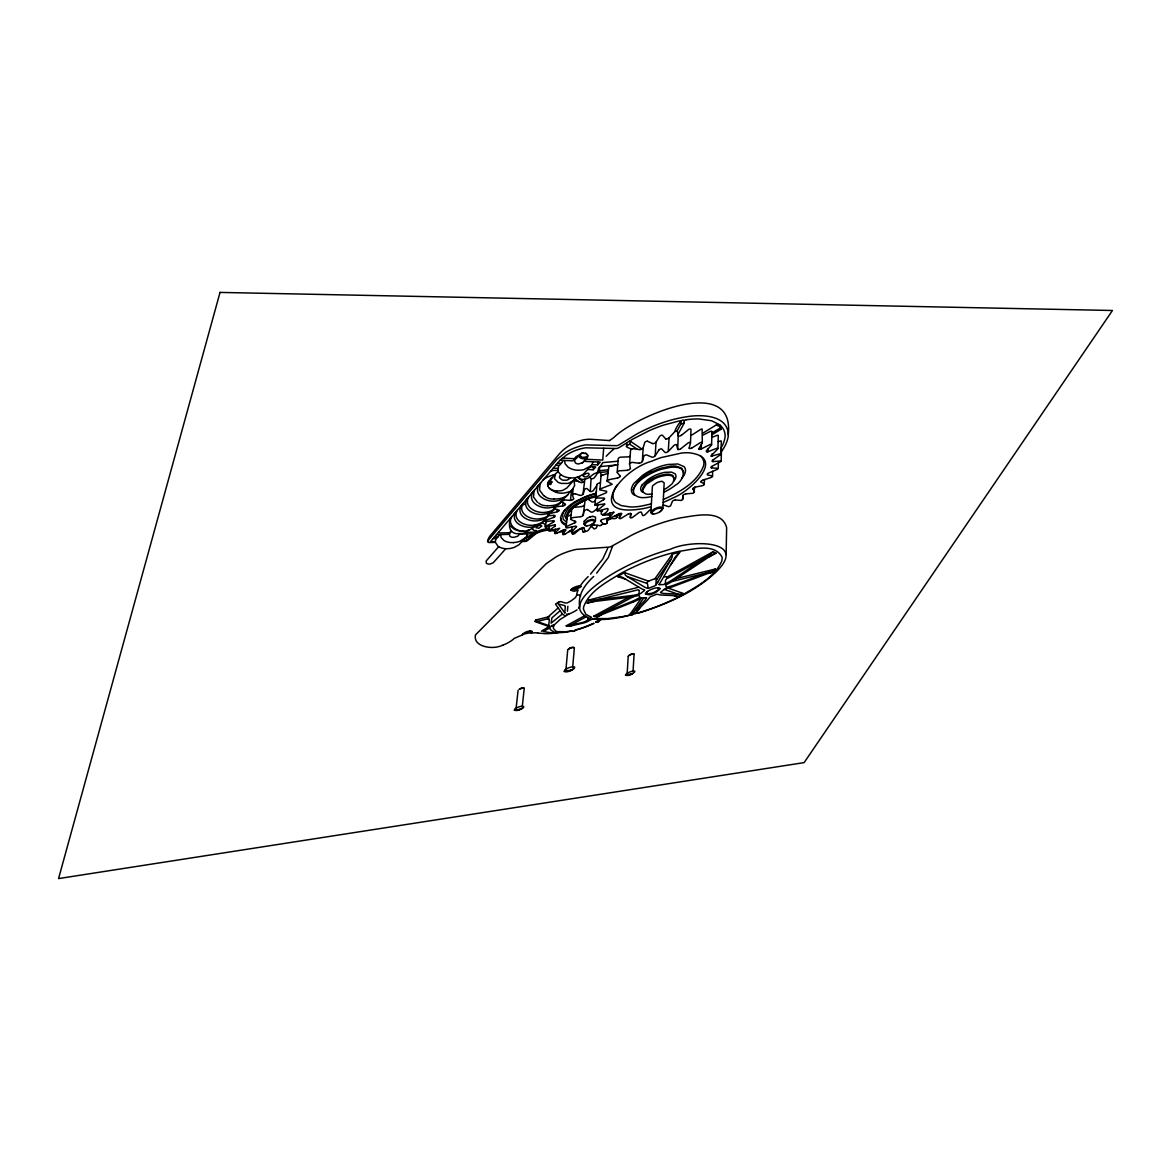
<?xml version="1.0" encoding="UTF-8"?>
<svg xmlns="http://www.w3.org/2000/svg" width="1171" height="1171" viewBox="0 0 1171 1171"><rect width="100%" height="100%" fill="white"/><g stroke="black" fill="none" stroke-linecap="round" stroke-linejoin="round"><path stroke-width="1.5" d="M728.274 435.202C728.274 414.856 701.327 414.168 686.645 416.774A103.882 59.677 -32.1 0 0 636.965 433.899L618.742 445.053A6.558 3.967 -32.1 0 1 616.81 445.683L585.632 444.892A41.19 24.796 -30.7 0 0 578.855 446.488L574.683 447.922A34.164 20.624 -30.8 0 0 565.578 452.474L557.001 459.354L487.985 540.665A1.903 1.127 -28 0 0 487.59 541.426L488.219 542.334A3.952 2.357 -28.1 0 0 489.624 542.524L495.304 542.393M711.953 431.572L711.602 444.921L706.215 450.996L706.567 451.977A2.547 1.478 -33.5 0 0 707.577 451.874L716.403 448.478A2.166 1.244 -33.7 0 1 717.589 448.288L717.882 448.42M637.946 613.253C666.211 604.456 694.681 592.306 716.418 571.668C748.972 539.743 690.231 539.655 670.573 549.199A144.311 74.798 -30.1 0 0 643.933 558.318L632.179 563.471A120.935 63.351 -30.2 0 0 620.908 569.135C609.769 574.8 558.787 605.085 589.115 617.937M721.482 448.23L721.19 460.95L713.095 461.564A1.757 1.01 -33.5 0 1 712.158 461.418L712.1 460.95A1.683 0.966 -33.5 0 1 713.066 459.969L721.175 454.128M658.043 581.797A40.385 22.103 -30.3 0 1 656.316 584.461L655.233 585.602A3.572 1.932 -30.8 0 1 653.974 586.217L653.813 586.276A27.533 14.667 -30.5 0 0 649.583 587.915A3.923 2.122 -30.7 0 1 648.119 588.31L647.665 584.812A4.728 2.562 -30.6 0 0 646.816 583.348L647.109 582.543A3.44 1.859 -30.7 0 1 647.812 581.767L648.661 581.182A34.91 18.648 -30.6 0 1 654.955 578.752L655.833 578.664A3.089 1.669 -30.8 0 1 656.536 578.884L656.814 579.44A4.83 2.605 -30.9 0 0 656.404 580.26M551.043 512.034L549.477 512.796A13.876 8.285 -29.7 0 1 544.925 514.054C536.581 516.235 522.12 510.395 526.408 499.915A11.754 7.07 -29.5 0 1 526.979 498.905M726.137 554.542L726.635 527.638C721.79 508.697 694.403 515.928 680.351 517.875A129.952 69.162 -30.5 0 0 632.823 534.576L611.321 546.433A8.329 4.728 -30.5 0 1 609.301 547.12L576.234 549.389A51.875 29.07 -29.2 0 0 567.613 551.79L564.685 552.844A41.907 23.596 -29.3 0 0 556.401 556.664L546.184 563.69L475.47 634.916C472.996 646.392 490.576 649.217 499.124 646.465A4.069 2.24 -27.4 0 0 501.159 645.836A10.188 5.562 -27.4 0 1 503.018 645.06M728.303 434.265C734.803 373.227 635.048 416.539 614.175 437.207A24.884 15.282 -32 0 1 610.589 439.798L609.505 440.516M659.053 584.651L659.185 584.739A1.903 1.025 -30.9 0 0 659.932 584.753A16.087 8.607 -30.7 0 1 663.064 584.592L663.591 584.549A4.362 2.357 -31 0 0 664.923 584.109L666.504 583.29A42.376 23.215 -31.1 0 0 672.857 579.469L705.791 557.542A59.179 32.671 -32 0 0 709.011 555.303L713.3 551.717L716.023 553.151L709.319 556.767M646.568 597.971L646.099 598.732A17.785 9.588 -30.2 0 1 644.05 601.265L633.35 612.126A10.641 5.709 -30.1 0 1 632.106 613.092L630.115 614.175L641.327 598.176M718.35 462.896L718.233 468.312L711.236 467.932L711.148 466.951A2.152 1.215 -33.3 0 1 712.217 466.146L720.048 461.989A1.786 1.01 -33.6 0 0 721.043 461.213L721.19 460.95M721.087 429.23C717.735 426.581 722.229 422.511 721.087 429.23L711.88 434.807M718.116 424.824L718.072 426.2L719.96 425.044M718.277 435.714L717.955 448.8L710.768 456.09A2.166 1.244 -33.5 0 0 711.924 456.031L719.989 453.85A1.815 1.039 -33.7 0 1 720.941 453.806L721.321 441.086A1.757 1.01 -33.9 0 0 720.267 441.072L718.145 441.628M683.644 472.381L681.8 468.239L675.93 466.131A26.333 15.179 -32.2 0 0 670.368 466.219L661.264 468.151A42.39 24.284 -32 0 0 653.184 471.284C642.967 472.982 622.035 494.499 641.342 497.616A34.559 20.127 -32.3 0 0 651.793 496.504M711.529 467.961L711.558 466.57M711.924 456.046L711.983 454.011M712.539 476.246L712.656 471.342M713.095 461.564L713.139 459.896M707.943 451.743L708.016 449.005M650.9 512.605L651.881 513.791A5.606 3.191 -31.7 0 0 653.359 513.952L653.901 513.937A6.763 3.85 -31.8 0 0 654.574 513.879L655.482 513.703A8.973 5.108 -31.8 0 0 658.483 512.576L660.21 511.537A5.723 3.25 -31.8 0 0 661.761 510.307L662.888 508.536L664.162 482.847L662.039 481.34A6.367 3.674 -32.2 0 0 661.044 481.383L658.805 481.94A11.52 6.631 -32.1 0 0 656.433 482.95L652.891 485.555A4.216 2.444 -32.1 0 0 652.335 487.004L650.9 512.605L652.92 509.941A7.172 4.069 -31.7 0 1 654.179 509.107L654.53 508.902A10.158 5.753 -31.7 0 1 658.995 507.233L659.683 507.116A6.353 3.601 -31.8 0 1 661.586 507.116L662.903 508.375M704.635 479.554L703.932 484.984A2.415 1.361 -32.9 0 1 702.541 485.628L695.208 487.136M674.086 478.119L672.915 475.514L669.197 474.226A16.511 9.514 -32.2 0 0 665.699 474.299L661.015 475.221A26.552 15.252 -32 0 0 654.984 477.475C649.158 478.91 636.131 490.298 646.29 494.103A19.658 11.388 -32.2 0 0 651.94 494.001M701.37 444.482L701.239 448.947L709.626 444.746A2.401 1.391 -33.6 0 1 711.031 444.38L711.544 444.541M613.867 512.108L603.929 514.991A2.269 1.317 -30.7 0 1 602.655 515.211L602.582 515.196M694.71 487.282L693.905 492.728A2.444 1.391 -32.6 0 1 692.427 493.328L685.855 493.855M604.529 514.757L609.886 515.167M675.345 499.944L680.805 500.441A2.386 1.347 -32.4 0 0 682.269 499.973L683.337 495.055M680.468 421.736L680.19 421.048A2.152 1.273 -33.5 0 0 679.048 420.989L664.279 424.897A104.468 59.897 -32 0 0 649.027 430.738L631.755 439.667A1.8 1.083 -32.4 0 0 630.584 440.882L630.818 441.511M677.965 434.412L684.127 423.258C684.742 412.982 673.954 430.24 675.169 431.455M676.984 431.045L680.951 423.814L681.083 420.594M570.965 590.257L573.688 591.223A9.939 5.548 -29.4 0 0 577.757 590.082L578.064 589.95A27.665 15.252 -29.8 0 0 576.718 595.219L575.415 597.62L571.155 600.84A15.325 8.534 -29.1 0 1 568.769 602.07C565.666 605.407 559.826 598.923 558.128 602.933A3.82 2.122 -28.9 0 0 558.201 603.768L564.978 613.18A11.827 6.484 -29.1 0 1 564.846 612.55A9.47 5.196 -29.1 0 1 564.832 611.848L565.3 606.856M573.248 588.091L576.381 588.296L579.733 586.012M610.076 517.772L610.076 512.635M680.732 448.654A2.547 1.493 -33.1 0 1 677.716 449.459L678.214 435.758L677.38 431.352A1.771 1.054 -33.3 0 0 676.165 431.089A2.415 1.434 -33.3 0 0 674.716 431.762L669.08 437.793L668.26 451.45A2.649 1.552 -32.8 0 1 664.982 452.401L661.644 448.874A2.21 1.303 -32.7 0 0 660.385 449.02A2.24 1.317 -32.7 0 0 659.024 449.825M665.391 583.89L665.538 580.45A2.723 1.464 -31.1 0 1 667.47 578.328L704.957 558.099M655.906 585.017L656.082 581.548A7.685 4.142 -31 0 1 656.346 580.406L656.389 580.26M651.076 509.429A2.43 1.391 -31.6 0 0 649.612 510.219L644.958 514.845A2.24 1.273 -31.5 0 1 643.626 515.46A1.727 0.981 -31.5 0 1 642.674 515.489L641.298 512.137A2.488 1.42 -31.4 0 0 638.605 512.854L632.677 517.319A2.386 1.361 -31.2 0 1 631.286 517.86L630.349 517.611L630.613 513.484M639.132 463.013A2.415 1.42 -32.2 0 0 642.44 461.447L643.845 456.192A1.874 1.112 -32.3 0 1 645.075 455.226A2.488 1.464 -32.3 0 1 646.538 454.89L651.881 457.144A2.649 1.566 -32.5 0 0 655.16 455.797L656.038 442.082L659.741 436.183A2.196 1.303 -33 0 1 661.103 435.363A2.122 1.259 -33 0 1 662.42 435.261L665.714 438.935M564.466 460.466L565.081 463.745L568.081 467.112A29.846 18.165 -31.4 0 0 577.786 470.259L581.914 470.025A15.823 9.588 -31.1 0 0 583.905 469.63L591.004 465.795A8.051 4.86 -31.1 0 0 592.819 461.798M617.732 464.741L610.252 466.146A2.342 1.405 -31.5 0 0 608.818 466.761L607.105 481.193L612.17 484.282L601.587 488.409A2.137 1.259 -31 0 0 600.269 489.141L600.02 489.419M633.072 671.071L634.067 654.223M638.854 587.154L588.984 600.006L592.877 600.152A65.737 36.843 -30.5 0 0 597.02 599.786L631.169 595.644A44.235 24.298 -30.9 0 0 637.829 594.414L639.015 594.121L639.205 590.667M570.54 519.353L575.986 521.944A1.932 1.127 -30.1 0 1 574.829 522.764L567.276 526.174A1.888 1.098 -29.9 0 0 566.12 526.965A11.593 6.748 -30.1 0 0 566.222 527.858A2.225 1.303 -29.9 0 0 567.452 527.858L575.078 526.262A2.181 1.259 -30 0 1 576.117 526.247L576.513 526.584M642.337 461.433L643.172 447.878L644.782 442.36A1.903 1.142 -32.6 0 1 645.894 441.54A2.327 1.391 -32.6 0 1 647.431 441.233M625.402 675.169L627.173 673.179L628.227 656.302M586.495 525.764A5.445 3.162 -30.3 0 1 584.783 525.486L584.256 523.481L587.227 521.036A8.739 5.065 -30.3 0 1 589.379 520.056L590.491 519.719A8.753 5.065 -30.3 0 1 592.585 519.397L595.41 520.817A3.323 1.932 -30.4 0 1 594.107 522.764A6.118 3.557 -30.4 0 1 592.526 523.92L590.828 524.828A8.417 4.889 -30.4 0 1 588.135 525.647L586.495 525.764M598.205 471.049L597.386 472.22A3.308 1.976 -31.2 0 1 596.302 472.908L595.6 473.186A5.094 3.045 -31.1 0 0 593.038 474.518L588.662 477.841A11.139 6.689 -31 0 1 585.237 479.071L584.68 479.202A9.119 5.474 -31 0 1 582.119 479.363L579.938 478.661L579.294 477.153A4.025 2.415 -30.8 0 1 579.44 476.509L583.378 474.109L591.004 465.795M667.47 578.298L667.426 577.845A6.397 3.454 -30.9 0 0 667.046 577.098L713.198 551.687M559.123 510.351L553.781 508.375L553.766 506.882M631.725 449.093C619.313 444.702 632.325 446.941 629.822 440.838L641.957 449.122M626.617 445.975L626.836 442.726L629.822 440.838M619.591 513.571L619.254 518.387L620.015 518.665A2.43 1.391 -31 0 0 621.42 518.197L628.183 514.054M616.883 517.392L617.058 514.786M584.256 521.3L587.491 518.021A8.68 5.035 -30.4 0 1 592.921 516.367M607.5 518.87L607.149 523.056A1.961 1.127 -30.7 0 1 604.865 524.066M571.653 532.205L572.546 534.093A2.049 1.186 -29.9 0 0 574.698 533.566L579.44 529.38M602.611 509.78C596.903 519.939 610.018 511.171 607.808 508.565A2.357 1.376 -30.8 0 0 606.768 508.609L598.571 510.907A2.049 1.186 -30.7 0 1 597.473 510.966L597.283 510.893M597.62 504.994L597.166 510.6L604.968 504.13A2.064 1.2 -30.8 0 0 603.812 503.984L596.024 505.257A1.713 1.01 -30.7 0 1 595.073 505.155L594.941 504.979M600.957 476.421L599.903 489.917L606.593 491.235L606.593 492.362A2.196 1.303 -31.1 0 1 605.378 493.137L597.108 496.636A1.815 1.069 -30.8 0 0 596.039 497.353L595.834 497.69M603.694 448.259L602.743 460.086L586.466 459.295L584.592 461.389L600.225 462.106L597.634 464.931L591.867 464.682M500.603 534.576L501.1 537.518L503.852 540.387A23.493 13.95 -28.9 0 0 513.571 542.612M597.634 464.931L597.869 462.003M596.888 484.648L595.849 497.997L603.694 498.07A1.683 0.981 -30.9 0 1 604.573 498.363L604.514 498.875A1.757 1.025 -30.9 0 1 603.446 499.768M607.837 471.708L598.074 472.645L598.41 468.605L599.713 466.6L615.565 465.15M591.487 478.705A2.562 1.522 -31 0 0 594.312 477.797L599.391 470.654L599.713 466.6M595.41 520.817L595.527 517.128L592.833 516.396M639.79 597.254L639.556 597.605A1.991 1.069 -30.4 0 1 638.707 598.176L637.639 598.762M522.31 634.726L525.12 632.384A9.119 4.991 -28 0 1 529.775 630.993L532.234 631.74A1.83 1.01 -28.1 0 1 531.693 632.589M579.645 606.841C577.654 594.326 585.193 584.344 593.668 576.469M596.522 485.892L593.141 490.708A2.62 1.552 -30.8 0 1 590.286 491.513L591.092 478.544L589.833 477.212M587.622 469.512L593.214 469.732L593.463 466.863M546.125 521.549L545.613 526.467L553.136 522.281A1.639 0.966 -29.6 0 0 554.176 521.446A2.913 1.713 -29.6 0 0 554.264 521.051L554.015 520.802A2.005 1.186 -29.6 0 0 553.049 520.7L546.257 521.534A1.654 0.981 -29.5 0 1 545.364 521.402L545.54 518.226A7.377 4.377 -29.4 0 1 544.12 520.539L542.393 522.427A7.45 4.421 -29.3 0 1 539.509 524.652L538.353 525.252A13.423 7.977 -29.3 0 1 533.434 526.73C525.252 529.058 510.673 523.364 515.181 512.986M583.992 524.301L584.27 521.124M572.721 666.782L574.361 647.841L572.956 647.314A4.142 2.21 -28.7 0 0 569.501 648.412M565.988 668.992L567.701 650.007L569.487 648.383M580.084 495.377A2.547 1.508 -30.6 0 0 582.982 494.367L584.871 479.159M644.635 590.301L644.05 590.901A12.12 6.514 -30.5 0 0 641.327 592.98L640.639 593.477A4.069 2.196 -30.5 0 1 639.322 594.034L639.015 594.121M574.829 522.778L574.99 520.919M567.423 611.203L567.862 606.271M607.105 481.105L607.676 480.315A2.386 1.42 -31.3 0 1 609.096 479.656M660.459 592.482L661.176 591.721A12.413 6.675 -30.8 0 0 663.913 589.657L664.381 589.32A4.025 2.152 -30.9 0 1 665.831 588.691L667.28 588.325A38.789 21.063 -31.4 0 0 673.72 586.32L705.03 574.58A60.658 31.368 -31.2 0 1 710.094 572.809L711.163 572.487A12.705 6.704 -31.7 0 1 711.88 572.297L712.715 572.209M572.077 526.906L571.594 531.971L576.498 526.687M642.425 490.312L646.377 484.121L654.926 478.617A26.626 15.267 -32 0 1 660.956 476.363L665.64 475.426A16.54 9.529 -32.2 0 1 669.153 475.353C675.916 475.163 674.452 483.008 670.163 485.438A19.834 11.49 -32.3 0 1 663.811 489.829M571.433 490.605L570.511 500.412L564.612 499.944M573.087 488.819L572.59 494.835A2.035 1.215 -30.4 0 1 575.063 493.825M566.149 526.979L567.203 515.24L571.214 509.312M633.145 490.093L633.218 489.317M562.797 534.313L563.207 530.024L556.884 533.244M612.784 545.657L608.305 557.542L596.668 573.161M549.345 619.518L548.862 624.363A5.123 2.81 -28.6 0 0 549.287 625.651A9.719 5.343 -28.6 0 1 548.174 625.387L536.904 621.42A7.524 4.157 -28.4 0 1 535.908 620.791L535.601 620.03L548.409 616.883A4.83 2.664 -28.5 0 1 549.287 616.795A5.094 2.796 -28.5 0 1 549.638 616.81M563.075 502.359L562.709 506.048L555.83 506.736M549.36 526.189L548.906 530.58L555.054 526.203L555.186 524.886M555.215 529.043L554.791 533.229L559.694 528.267L550.663 530.77M557.25 509.444L557.015 511.844L549.697 513.601M553.136 522.281L553.298 520.671M545.232 521.11L545.408 520.758A1.713 1.01 -29.5 0 1 546.55 520.041L553.766 517.392L553.956 515.518M548.101 513.322C546.096 518.168 556.854 513.264 554.981 516.674A2.122 1.259 -29.7 0 1 553.766 517.377M515.533 709.436L514.64 709.626L517.275 710.124A7.509 3.908 -27.4 0 0 519.016 709.831L522.749 708.045A6.821 3.557 -27.3 0 1 514.157 710.109L516.118 708.045A11.798 6.104 -27.3 0 1 522.339 706.098L524.227 688.416M516.133 708.031L518.094 690.334M580.567 596.2L579.499 594.985A5.021 2.781 -29.3 0 0 578.547 594.868L576.718 595.219M545.613 526.467L545.891 526.833A1.903 1.127 -29.5 0 0 547.003 526.804L554.117 524.974A2.298 1.347 -29.6 0 1 555.303 524.915L555.127 526.145M566.925 517.48L567.247 516.762A1.932 1.127 -30 0 1 568.242 516.118L570.965 514.889M630.349 517.538L630.876 513.879M607.69 548.365L602.699 559.153L590.521 574.097M602.831 524.081L600.943 525.413M583.275 493.884L584.563 489.405A2.181 1.288 -30.7 0 1 586.978 488.585L589.994 491.381M689.221 447.893L690.48 442.975M584.402 481.12L584.27 481.354A2.43 1.449 -30.8 0 1 581.372 482.511M572.356 533.8L572.956 532.439A2.825 1.639 -29.9 0 0 574.419 531.941L581.255 528.18A2.196 1.273 -30.1 0 1 583.978 527.887M530.419 630.935L527.477 632.779L524.462 632.794M547.823 483.008L547.838 482.979A8.578 5.182 -30.2 0 0 547.647 483.857L547.808 485.775A8.68 5.255 -30.2 0 1 547.779 483.535L555.464 473.904A5.738 3.484 -30.4 0 1 558.333 471.781A16.906 10.276 -30.8 0 1 557.908 470.713L558.757 465.429M597.283 525.325L596.346 527.945A2.064 1.186 -30.4 0 1 594.18 528.677M547.838 482.935L548.087 482.262A7.773 4.699 -30.2 0 1 548.306 481.823L549.272 480.373M596.917 484.531L597.122 484.194A1.786 1.054 -31 0 1 598.191 483.477L600.474 482.496M633.321 489.624C636.775 481.208 645.353 476.304 653.111 472.425A42.507 24.328 -32 0 1 661.205 469.293L670.324 467.346A26.391 15.194 -32.2 0 1 675.887 467.273C688.094 467.492 682.913 481.369 675.667 484.999A34.179 19.892 -32.4 0 1 663.679 492.303M613.794 512.356L609.857 517.099M628.256 656.214L629.456 655.072M597.269 616.956L597.796 616.546A5.592 3.015 -29.5 0 1 598.191 616.327L599.303 615.756A47.909 25.323 -29.4 0 1 604.134 613.692L633.116 602.055M712.466 476.48L712.188 476.831A2.269 1.288 -33.2 0 1 710.753 477.622L702.981 480.081M509.326 533.669L509.824 536.157A8.343 4.947 -28.7 0 0 512.02 537.211A8.841 5.24 -28.7 0 0 513.967 537.313L517.611 536.274L519.968 533.844M535.03 621.362L535.601 620.03M538.792 485.072L538.762 485.131A11.812 7.143 -30 0 0 538.221 486.097C533.932 496.709 548.379 502.842 556.928 500.837A14.711 8.812 -30.2 0 0 560.66 499.944L563.105 498.861A7.085 4.23 -30.1 0 0 566.003 496.65L567.876 494.586A7.114 4.26 -30.2 0 0 569.369 492.157M532.82 492.054A11.988 7.231 -29.8 0 0 532.249 493.093C527.96 503.632 542.407 509.59 550.853 507.541A14.301 8.563 -30 0 0 555.01 506.458L557.001 505.521A7.172 4.274 -29.9 0 0 559.899 503.31L561.743 501.29A7.202 4.303 -30 0 0 563.236 498.861M698.897 448.61L702.19 443.136M579.44 606.944L579.455 606.915A5.299 2.913 -29.1 0 1 579.221 607.354M554.015 624.743L553.356 625.987M619.313 518.138L621.479 513.981M555.464 473.904L554.454 478.646L558.099 482.306A23.596 14.301 -30.8 0 0 561.538 483.418L567.569 483.433A10.202 6.148 -30.6 0 0 568.989 483.096L573.849 480.286A5.914 3.557 -30.5 0 0 575.166 477.68M510.278 518.431C509.136 523.174 508.404 530.126 513.542 532.805A20.405 12.149 -29.1 0 0 516.821 533.713L522.617 533.449A9.163 5.431 -28.9 0 0 525.296 532.571L528.78 530.112M593.302 601.674L587.242 603.167L589.057 599.918M496.05 538.514L495.26 542.114L497.807 545.993A24.415 14.476 -28.7 0 0 500.178 547.428L501.086 547.808A20.756 12.296 -28.7 0 0 509.429 548.57L511.361 548.218A14.476 8.563 -28.6 0 0 514.464 547.267L519.016 544.72L525.501 537.723A8.373 4.947 -28.8 0 0 527.331 533.932M718.116 468.634L718.013 468.766A2.064 1.171 -33.4 0 1 716.754 469.6L708.601 473.04A2.444 1.391 -33.2 0 0 707.547 473.728L707.24 474.841L712.436 476.026M654.955 578.752L672.461 553.985L672.169 556.942A23.42 12.881 -31 0 1 671.115 559.123L658.043 581.797M522.998 503.559L522.91 503.691A11.798 7.085 -29.4 0 0 522.427 504.569C518.153 515.02 532.6 520.7 540.87 518.548A14.169 8.446 -29.6 0 0 544.998 517.436L547.691 516.06A7.89 4.699 -29.6 0 0 548.745 515.299M515.664 512.122L515.591 512.254A11.725 7.011 -29.1 0 0 515.108 513.132L514.303 513.732M521.256 505.579L521.183 505.711A11.988 7.187 -29.3 0 0 520.7 506.604C516.426 517.026 530.873 522.661 539.099 520.495A13.789 8.212 -29.5 0 0 543.651 519.207L545.218 518.416A7.363 4.377 -29.5 0 0 548.101 516.191L548.906 515.299M511.859 516.587L511.712 516.835A11.681 6.982 -29 0 0 511.303 517.582C507.819 524.345 515.255 530.536 521.549 531.049A28.411 16.95 -29.4 0 0 524.052 531.341L527.535 530.551M655.306 455.636L659.024 449.825M656.038 442.082L655.848 442.345A2.605 1.552 -32.8 0 1 652.598 443.516M708.323 573.395L712.7 572.312L715.481 568.989L676.516 578.518M601.089 476.085L601.426 475.719A2.137 1.273 -31.2 0 1 602.655 475.075M587.242 603.167L587.988 602.787A9.558 5.211 -29.4 0 1 589.042 602.494L590.696 602.128A70.538 37.56 -28.7 0 1 597.005 601.162L630.188 597.122A43.81 24.049 -30.8 0 0 636.819 595.878L637.99 595.585A2.62 1.42 -30.4 0 1 638.912 595.468L639.366 596.01A4.362 2.342 -30.5 0 0 639.747 597.049M548.013 616.956L558.172 607.939M606.666 519.543L607.193 522.822M634.404 611.13L643.743 597.927M656.814 579.44L670.778 559.694M630.115 614.175L636.585 612.521L640.113 607.588M670.456 565.212L679.707 552.302L672.271 554.044M562.9 534.064L565.578 530.331M659.112 584.241L659.522 583.67A39.902 21.81 -30.4 0 0 661.264 581.006L674.511 558.26A31.734 17.097 -31.8 0 1 675.872 556.21L679.707 552.302M617.249 484.926L615.375 487.765A25.001 14.55 -31.7 0 0 615.887 502.637L621.157 505.565L630.1 506.955A55.286 32.349 -32.4 0 0 636.892 506.706L638.634 506.501A56.823 33.256 -32.4 0 0 641.591 506.048L648.807 504.467A64.654 37.94 -32.5 0 0 651.383 503.764M554.82 624.363L560.206 619.4L568.945 613.985M642.396 484.677L647.417 479.934A23.742 13.657 -32.1 0 1 653.74 476.07L654.604 475.646A28.411 16.321 -32 0 1 665.055 472.308L671.495 472.133L675.052 473.743A9.763 5.635 -32.4 0 1 673.896 481.061M550.238 479.202L550.59 478.793A6.031 3.645 -30.2 0 1 552.302 477.358M602.758 462.589L600.577 466.219A1.991 1.2 -31.4 0 0 601.587 466.424M578.489 608.349L578.898 607.837A6.309 3.469 -29.1 0 0 579.206 607.368M681.756 478.485L684.157 475.133A15.194 8.768 -32.5 0 0 684.186 466.687L677.848 463.965L667.602 464.521A43.488 24.942 -32 0 0 655.409 468.254L651.325 470.113A37.121 21.341 -32 0 0 642.542 475.411L633.833 483.491A15.53 9.017 -31.9 0 0 634.404 495.143M582.353 462.969L587.681 456.895A3.674 2.225 -31.1 0 0 587.71 455.27L586.364 453.587A9.324 5.665 -31 0 0 585.134 453.133L585.032 453.104M556.079 631.403L553.356 628.329A8.299 4.523 -28.7 0 1 553.956 625.724L553.956 625.724M511.244 531.327L508.712 534.371L496.402 534.679M560.85 474.665L560.177 475.441A2.488 1.508 -30.4 0 0 559.753 476.041L559.518 476.831A6.25 3.776 -30.5 0 0 559.621 477.9L561.729 479.729A13.774 8.343 -30.7 0 0 563.178 480.169L566.486 480.212A3.689 2.225 -30.5 0 0 569.384 478.646L570.043 477.87M578.576 455.651A3.645 2.225 -31 0 0 575.59 457.158A3.264 1.991 -31 0 0 574.976 458.739L573.087 460.862L560.031 460.262M498.7 546.681L486.214 560.909L486.302 563.002A6.543 3.835 -27.9 0 0 490.195 564.012L493.254 562.739L505.843 548.628M586.451 453.631L582.397 453.162A4.025 2.444 -31.1 0 0 580.743 453.631L574.595 460.203L575.151 462.618A9.061 5.504 -31.1 0 0 576.322 463.438L576.688 463.599A8.753 5.313 -31.1 0 0 578.781 463.936L582.719 462.56M572.473 489.58A8.592 5.152 -30.3 0 1 570.043 491.63L569.984 491.659A6.85 4.099 -30.4 0 0 572.224 489.844L574.624 485.584L574.2 481.442A2.005 1.2 -30.6 0 1 574.844 481.061A2.401 1.434 -30.6 0 1 576.352 480.769L581.284 482.613M571.858 508.653L570.584 519.134L571.814 518.006A2.854 1.669 -30.1 0 1 573.336 517.538L580.626 516.748M573.849 480.286L566.691 488.146L562.856 490.283A9.91 5.957 -30.3 0 1 560.982 490.766L557.22 491.059M554.908 508.756L553.927 509.809A7.275 4.333 -29.7 0 1 551.043 512.034M522.734 540.753L526.438 540.46M526.613 540.329L535.425 533.171A23.171 13.481 -29.1 0 1 549.023 529.409M591.399 617.556L590.989 617.981A5.46 2.957 -29.3 0 1 588.881 619.591L586.612 620.791A10.978 5.972 -29.2 0 1 582.031 622.621L569.94 625.373A21.459 11.754 -29.1 0 1 567.598 625.753L566.193 625.812L584.417 615.917M593.214 469.732L595.761 466.951L590.155 466.731M587.33 457.393L583.905 458.783A7.48 4.552 -31.2 0 1 582.602 458.725L582.28 458.666A10.29 6.265 -31.3 0 1 580.069 457.744L579.147 456.631M668.436 451.289L673.984 445.419A2.488 1.464 -33 0 1 675.447 444.687L675.565 444.658A1.844 1.083 -33.1 0 1 676.633 444.717L677.643 449.196M596.361 491.322L594.941 504.862L603.446 499.783M588.149 576.586L587.418 577.332A42.171 23.127 -30 0 0 580.231 585.895L579.352 585.895A9.295 5.167 -29.3 0 0 573.043 588.047L571.814 588.954A2.444 1.361 -29.3 0 0 570.921 590.272M637.375 610.384L647.109 600.474A17.594 9.485 -30.3 0 0 649.173 597.957L650.227 596.888A3.44 1.844 -30.6 0 1 651.442 596.302A27.826 15.091 -30.8 0 0 655.54 594.722L655.687 594.648A3.85 2.064 -30.7 0 1 657.092 594.253L658.248 594.444A18.575 9.968 -31.1 0 0 661.205 595.029L675.301 595.702A12.047 6.367 -30.8 0 1 677.175 595.951L677.292 596.756L673.984 595.629M531.868 631.154L531.122 631.755A6.85 3.776 -28.1 0 1 528.78 632.955L524.023 634.053A4.04 2.225 -28 0 1 522.822 633.833M541.397 523.364A7.319 4.318 -29.3 0 1 543.856 523.481L545.393 525.164A3.22 1.888 -29.4 0 1 545.174 525.867A3.513 2.064 -29.5 0 0 544.939 526.628L546.433 528.384A7.45 4.391 -29.6 0 0 548.701 528.589L543.856 529.292A26.04 15.135 -29.1 0 0 539.611 530.565L532.966 533.786A13.598 7.948 -29.1 0 0 529.98 536.025L529.921 536.098A10.554 6.177 -29.1 0 0 529.029 536.977L525.501 537.723L519.939 541.236A14.037 8.314 -28.8 0 1 516.806 542.158L513.571 542.597M515.02 709.275C517.26 711.163 527.521 706.86 522.339 706.069M572.063 508.463L578.298 503.837A32.686 18.999 -30.4 0 1 586.071 499.885M585.09 500.31L583.246 515.167L583.787 510.995L586.378 509.575A2.108 1.23 -30.4 0 1 587.579 509.648M569.853 626.383L570.365 626.119A10.744 5.796 -28.8 0 1 572.282 625.592L583.714 622.943A10.993 5.972 -29.2 0 0 588.266 621.128L590.521 619.942A10.144 5.46 -29.3 0 1 592.775 618.991L593.712 618.639M595.278 500.749L594.824 501.129A2.401 1.405 -30.7 0 1 591.838 501.847L588.442 499.446A1.932 1.142 -30.6 0 0 587.549 499.314M646.992 591.838L645.572 593.463A2.357 1.273 -30.6 0 0 645.499 594.195L649.29 594.751A14.008 7.553 -30.7 0 0 655.98 592.321L659.785 589.203A2.357 1.273 -30.8 0 0 659.873 588.471M681.507 435.246L688.563 429.523A2.532 1.493 -33.6 0 1 690.041 428.952L690.992 429.362L690.495 442.858L689.426 442.433A2.605 1.522 -33.3 0 0 687.933 443.062L680.834 448.742M597.327 508.536L593.99 511.244A2.444 1.42 -30.6 0 1 590.974 511.976L587.549 509.663M647.095 591.765L648.924 590.55A14.037 7.509 -30.6 0 1 656.316 587.857L659.873 588.471M568.272 649.29L568.828 648.924A6.499 3.454 -28.7 0 1 573.205 647.49L573.936 647.49M715.437 569.077L711.748 570.877A67.581 36.916 -32.3 0 1 707.05 572.78L674.862 584.827A38.892 21.137 -31.4 0 1 668.392 586.832L667.236 587.125A2.562 1.376 -31 0 1 666.372 587.242M628.812 655.628L629.178 655.379A6.133 3.162 -29.6 0 1 633.189 653.989L633.95 654.033M629.603 654.955L629.749 654.852A3.879 2.005 -29.6 0 1 632.808 653.842M565.169 534.122L570.555 530.507A2.547 1.478 -29.9 0 1 571.785 529.965M659.668 511.903L661.864 509.546A2.196 1.244 -31.8 0 0 661.893 508.961L660.722 508.185A5.562 3.162 -31.8 0 0 659.2 508.199M560.148 610.72L551.907 617.893L551.117 623.177L562.417 613.926M563.954 671.481L566.193 668.89A12.076 6.309 -28.4 0 1 572.531 666.826L574.624 666.943L574.434 668.026A7.699 4.055 -28.5 0 1 573.688 668.729A3.411 1.786 -28.5 0 1 573.131 669.153A5.313 2.796 -28.5 0 1 572.253 669.797L568.14 671.246A7.875 4.142 -28.5 0 1 566.135 671.173L564.715 670.5A3.235 1.698 -28.4 0 1 565.286 670.046A10.1 5.313 -28.6 0 0 568.989 670.544A6.616 3.484 -28.6 0 0 571.58 669.944M632.896 673.413L629.764 674.335A8.402 4.289 -29.6 0 1 627.934 674.276L626.836 673.896A3.469 1.771 -29.4 0 0 626.28 674.291L627.027 674.745A6.631 3.381 -29.5 0 0 628.812 674.979L631.945 674.013A4.216 2.152 -29.5 0 0 632.896 673.384L633.965 672.578A6.587 3.367 -29.5 0 0 634.653 671.905L634.799 671.115L633.306 671.042M545.496 478.207L545.057 478.485A11.329 6.85 -30 0 0 543.154 479.964M692.09 447.878L699.921 442.931A2.518 1.464 -33.5 0 1 701.502 442.36L702.322 442.74L702.117 429.025A2.488 1.464 -33.8 0 0 700.58 429.479L692.559 434.587A2.884 1.698 -33.6 0 1 690.773 435.246M601.162 619.4L597.737 621.391M631.491 449.225L630.54 450.264L629.632 463.965L630.349 468.327M702.615 433.299L716.33 424.912M711.939 432.977L719.975 428.205M600.284 619.386L599.845 619.664A37.34 20.463 -29.4 0 1 595.819 621.977L596.127 622.006M559.065 601.66L555.508 604.148L562.256 613.706A14.608 8.036 -29.1 0 0 563.544 614.951M677.292 596.756L683.469 593.521L668.158 588.091M625.841 579.308L617.541 576.498L624.494 572.619L648.661 581.182M549.228 626.441L541.397 631.198M549.755 627.949L543.256 631.506L552.888 633.057M570.584 625.241L586.115 616.824M571.272 625.826L566.193 625.812M601.572 614.746L597.327 617.015L593.726 616.195L628.725 597.298M593.799 616.224L597.386 615.199A57.906 32.129 -29.9 0 0 601.792 613.575L633.467 596.61M597.034 622.445L598.088 621.889A3.411 1.83 -29.4 0 0 599.157 621.157A1.639 0.878 -29.4 0 0 599.742 620.249M617.541 576.498L621.011 576.82A36.989 20.229 -29.6 0 1 624.187 578.328L640.669 588.252A36.667 19.936 -31.2 0 0 643.874 589.745L644.445 589.921M702.541 435.349L709.992 431.587A2.298 1.332 -33.9 0 1 711.47 431.235L711.909 431.426M581.68 501.935L582.529 501.51A37.326 21.649 -30.4 0 1 595.6 496.841M619.166 513.762L611.73 517.421A2.415 1.391 -30.9 0 1 610.325 517.787L610.237 517.787M607.442 519.661L610.047 518.387M617.044 515.006L619.576 513.776M607.383 520.363L611.291 518.475M617 515.708L619.532 514.479M624.494 572.619L625.373 575.137A28.119 15.501 -31 0 0 626.895 576.322L643.713 586.598A36.96 20.097 -31.3 0 0 646.89 588.12L647.475 588.296M663.342 499.549C679.019 492.303 696.921 483.067 703.508 466.014A22.937 13.203 -32.8 0 0 703.873 462.047L702.79 458.49L700.112 455.46M563.456 497.543L565.403 496.592A6.997 4.186 -30.2 0 0 567.935 494.586M683.322 593.609L681.2 594.078A18.634 9.924 -31.4 0 1 679.209 594.239L664.133 593.463A18.619 9.983 -31.1 0 1 661.205 592.863L660.664 592.716M571.58 669.929L573.058 669.183A3.44 1.8 -28.5 0 0 573.673 668.729M602.509 613.282L631.579 601.616A34.34 18.765 -30.4 0 0 637.624 598.762M579.513 476.465L575.664 477.607M569.867 491.703L563.968 493.093A22.205 13.379 -30.6 0 1 561.597 493.196L559.592 493.079A25.191 15.194 -30.6 0 1 558.391 492.918L555.713 492.23A26.04 15.706 -30.6 0 1 555.361 492.098L554.761 491.849M632.633 614.512L632.428 614.585M711.822 437.398L716.711 435.51A2.064 1.2 -33.9 0 1 717.969 435.349L718.189 435.466M632.764 614.453L631.154 615.068M553.21 625.08L551.526 625.563M549.214 483.682A2.532 1.537 -30.1 0 0 549.404 484.399L550.999 483.725A3.615 2.196 -30 0 0 551.38 481.867M589.628 517.04L590.74 516.704M520.817 635.56L514.23 638.4A17.492 9.675 -27.5 0 1 511.493 640.639A19.541 10.817 -27.5 0 1 503.31 644.928M593.975 618.551L607.486 618.61L622.928 616.575A121.037 67.742 -31.3 0 0 634.14 613.97A9.91 5.255 -30 0 1 635.429 613.619L641.488 611.877A151.835 86.01 -31.7 0 0 665.069 603.226L667.221 602.304A129.937 72.895 -31.5 0 0 683.703 594.253C697.814 585.72 714.632 577.157 721.673 561.275A21.517 11.505 -31.8 0 0 722.024 557.045C714.047 542.393 692.017 549.785 678.814 551.365A133.362 69.25 -30.1 0 0 636.395 565.71L629.032 569.15A110.952 58.213 -30.2 0 0 619.679 574.068C606.154 582.499 589.584 590.916 583.7 606.724A21.356 11.637 -29.7 0 0 583.495 609.374L585.866 614.292L591.589 617.351M521.154 635.443L522.72 634.96M572.736 631.476L574.405 630.876A3.879 2.093 -28.9 0 0 574.829 630.232L577.171 629.442A59.97 33.198 -29.5 0 0 588.515 625.446L593.58 623.382M602.655 475.075L607.69 473.523M609.725 517.377L602.67 519.382A1.903 1.098 -30.6 0 0 600.533 520.817M636.482 612.55L636.439 611.467A7.465 3.967 -30.3 0 1 637.375 610.384M537.079 621.479L547.53 618.874M597.869 599.684L637.302 589.994A2.357 1.273 -30.4 0 1 638.985 590.155M671.978 581.489L706.274 573.073M583.217 532.102A2.108 1.215 -30.2 0 0 585.295 531.502L587.198 531.034A1.771 1.025 -30.2 0 0 588.296 530.258L591.326 526.116A2.357 1.361 -30.4 0 1 594.121 525.047M553.195 475.075L554.849 474.738M595.717 495.523L588.589 497.616A37.706 21.883 -30.4 0 0 581.694 500.661C575.444 504.233 567.32 508.77 566.501 516.704A12.296 7.216 -30.2 0 0 566.896 519.221M716.023 553.151L715.115 553.429A11.051 5.899 -32.1 0 0 713.929 554.029L712.275 554.952A65.752 34.222 -31.9 0 0 706.274 558.743L674.276 580.011A42.478 23.244 -31.1 0 1 667.938 583.817L666.826 584.417A2.108 1.127 -31 0 0 666.065 584.9L665.684 585.544A4.523 2.43 -30.9 0 1 665.962 586.086L666.372 587.242M609.096 479.642L617.556 478.017M680.951 423.814L684.127 423.258M550.077 484.56L550.736 484.428M551.468 481.31L550.692 481.442L551.38 481.867M568.989 613.985L570.936 613.209A29.348 16.292 -29.1 0 0 577.054 609.871M626.28 674.291L627.378 674.101M535.147 524.857C526.979 527.052 512.532 521.534 516.806 511.156A12.061 7.231 -29.2 0 1 517.362 510.146M558.787 632.545L554.878 633.087A71.621 39.975 -29.4 0 1 545.174 633.687L537.987 633.028M564.715 670.5L565.959 670.295M530.404 633.233L533.039 632.911A21.063 11.447 -27.9 0 1 537.635 632.94M659.2 508.199L656.99 508.741A8.914 5.05 -31.7 0 0 655.131 509.575L652.042 512.195A2.518 1.434 -31.7 0 0 651.91 513.088L653.52 513.952M571.653 531.356L568.872 531.634M571.726 530.639L570.131 530.8M581.533 506.619L574.288 507.336A2.825 1.654 -30.2 0 0 572.809 507.79M599.391 470.654L607.983 469.849M603.197 462.545L617.995 461.228M627.334 470.347L619.591 470.771A2.547 1.508 -31.6 0 0 617.995 471.357L617.205 472.235L618.186 458.71L619.078 457.7A2.488 1.478 -31.8 0 1 620.557 457.188L628.256 456.851A2.84 1.698 -32.1 0 0 630.159 456.207M522.003 541.558L525.808 541.368A3.674 2.152 -28.9 0 0 527.052 540.914L536.069 533.595A20.624 12.017 -29.1 0 1 548.936 530.214M495.216 541.602L490.4 541.749L559.782 460.51L566.237 455.182A29.714 17.946 -30.8 0 1 575.151 450.601L577.566 449.737A35.628 21.459 -30.8 0 1 585.763 447.805L616.502 448.508A12.252 7.407 -32.1 0 0 618.859 447.746L624.992 443.941A2.825 1.698 -32.2 0 1 626.573 443.297M493.02 538.631L495.655 538.558A1.669 0.995 -28.2 0 0 496.943 538.177L498.275 536.567A1.742 1.039 -28.3 0 1 497.075 536.889L494.44 536.977M526.833 536.113L529.98 536.04M525.75 532.351L535.308 532.132A1.874 1.098 -29.2 0 0 536.128 531.971L536.728 530.858A2.049 1.2 -29.1 0 0 535.689 530.536A6.836 4.04 -29.3 0 1 533.654 530.302L532.322 528.663A3.235 1.903 -29.2 0 1 532.439 528.18M519.734 534.108L532.966 533.786M567.525 614.131L566.544 614.043M524.213 531.356L518.563 530.741A32.232 19.278 -29.4 0 1 513.747 528.868L510.527 526.086M563.031 531.897L559.738 531.795M585.251 531.517L583.861 527.989M563.105 531.092L561.246 531.019M557.835 470.522L553.883 470.391A5.855 3.557 -30.2 0 0 550.546 471.328M553.21 468.195L557.659 468.371M555.683 465.311L558.479 465.429A2.064 1.259 -30.5 0 0 559.548 465.253L561.568 463.043A2.005 1.23 -30.6 0 1 560.294 463.306L557.484 463.189M574.946 458.739L562.27 458.124M609.388 518.358L614.482 518.665M609.564 440.574L591.223 439.315A28.485 17.302 -31 0 0 558.933 454.407L490.078 535.894A15.223 9.046 -28.3 0 0 487.619 541.426M632.823 653.813L633.745 653.96M565.139 615.478L565.081 615.478A5.709 3.132 -29 0 1 564.51 615.375M596.8 619.239L593.258 618.83M604.719 524.154L602.626 523.466M523.891 688.109L523.144 688.094A6.499 3.411 -27.5 0 0 519.177 689.382L519.763 688.855A4.128 2.166 -27.5 0 1 522.851 687.933L524.125 688.211M594.239 524.93L599.581 525.618A2.591 1.493 -30.6 0 0 600.943 525.398M638.942 463.233L632.194 462.355A2.562 1.522 -32 0 0 630.701 462.808M583.246 457.51L586.964 456.631A1.888 1.142 -31.2 0 0 587.564 455.826L587.505 454.729M575.151 493.708L579.835 495.392M639.79 449.679L633.291 448.713A2.488 1.493 -32.2 0 0 631.725 449.093M568.286 477.666L566.72 477.358A27.489 16.701 -31.1 0 1 564.993 476.86A29.67 18.033 -31.1 0 1 559.928 473.845L558.435 471.957M594.063 528.707L591.516 526.496M554.995 531.239L551.556 530.448M555.918 631.593L565.871 631.711A46.533 25.63 -29.3 0 0 571.99 630.715L572.019 630.73M647.431 441.233L652.554 443.575M555.098 530.258L553.21 529.804M558.362 604.031L564.32 605.451A3.85 2.122 -28.9 0 1 565.227 606.388M583.143 532.088L582.016 528.838A2.459 1.42 -30.1 0 0 579.484 529.424M566.266 525.647C551.117 518.753 570.614 502.754 579.279 499.651A46.957 27.182 -30.3 0 1 587.915 495.831L595.878 493.43A41.087 23.844 -30.4 0 0 586.554 496.489C578.254 500.237 568.652 504.906 565.095 513.893A13.042 7.655 -30.2 0 0 564.89 516.382L566.823 519.822M566.369 524.579L561.919 521.871L560.485 517.772M627.334 576.586L646.831 583.348M664.264 589.394L678.126 594.209M535.147 621.625L547.926 626.148A9.895 5.431 -28.6 0 0 552.112 626.324A4.318 2.357 -28.6 0 0 552.814 626.163M566.603 522.149L563.251 519.426L562.651 514.537A14.374 8.446 -30.2 0 1 565.095 509.809M552.946 490.912L553.605 491.264M551.951 490.356L548.95 487.809A20.756 12.544 -30.5 0 0 557.25 491.015M701.048 482.028L704.356 483.989M571.463 589.394L575.005 589.467L579.762 587.579A4.333 2.415 -29.4 0 0 581.343 586.349M629.603 444.087L637.361 449.313M574.493 479.437L576.234 480.754M574.873 478.719L578.811 481.691M577.303 477.226L583.568 481.984M537.445 502.257L533.522 497.06L534.064 490.971A11.842 7.143 -29.8 0 1 534.635 489.946M562.168 501.627L565.183 504.072M719.755 424.883L711.69 420.784L699.043 418.969A80.052 46.298 -32.4 0 0 686.235 419.76M615.199 515.708L616.795 517.172M617.263 472.616L620.015 475.894M600.767 521.051L602.802 523.715M548.291 486.916L547.852 485.95M692.793 489.024L694.52 491.791M573.688 480.447L574.141 481.31M580.553 455.856L581.65 456.983A8.914 5.416 -31.3 0 0 583.246 457.51M498.553 532.146L498.978 532.629A4.025 2.401 -28.4 0 0 500.529 532.922L510.161 532.717A3.411 2.02 -28.7 0 1 510.863 531.253M572.517 495.245L573.57 498.597M600.635 472.396L601.206 475.909M683.088 495.582L683.191 499.007M597.547 621.494A3.689 1.991 -29.4 0 1 596.625 621.86M606.651 519.529A2.313 1.332 -30.7 0 1 609.301 518.46M617 517.406A1.713 0.981 -30.9 0 1 614.673 518.46M629.398 463.936A2.196 1.303 -32 0 1 630.701 462.867M580.274 456.017A2.576 1.566 -31.1 0 1 580.816 454.041A2.576 1.566 -31.1 0 1 583.26 452.811M559.299 510.366A1.947 1.142 -29.9 0 1 557.089 511.683M498.817 535.952A8.578 5.094 -28.5 0 1 499.417 534.605M510.307 532.132A3.513 2.079 -28.6 0 1 510.79 531.839M691.929 447.746A2.283 1.332 -33.3 0 1 688.987 448.186M643.245 447.893A2.371 1.42 -32.4 0 1 639.966 449.474M682.913 495.553A2.152 1.215 -32.4 0 1 685.679 494.103M701.136 448.815A2.181 1.259 -33.5 0 1 698.619 449.02M684.23 420.623A2.825 1.683 -33.6 0 1 686.177 419.774M565.52 504.452A2.108 1.244 -30.1 0 1 562.856 505.843M563.353 530.141A2.064 1.2 -29.7 0 1 565.9 529.892M584.314 505.038A2.093 1.23 -30.4 0 1 581.68 506.399M550.604 530.653A1.669 0.981 -29.5 0 1 548.745 530.683M557.03 632.223A6.192 3.367 -28.6 0 1 552.829 633.116M565.008 534.02A1.727 1.01 -29.7 0 1 562.665 534.4M700.697 481.72A2.049 1.156 -33 0 1 702.907 480.256M561.743 501.29A7.172 4.289 -30 0 1 558.845 503.501L556.854 504.423A14.33 8.578 -30 0 1 552.697 505.491A22.849 13.73 -30.1 0 1 547.399 505.667M619.269 513.893A2.079 1.2 -31 0 1 621.742 513.615M544.12 520.539A7.421 4.406 -29.4 0 1 541.236 522.764L540.08 523.349A13.437 7.992 -29.4 0 1 535.162 524.828M534.181 526.862A9.836 5.84 -29.1 0 1 527.55 530.448M633.116 602.055A34.179 18.663 -30.4 0 0 639.146 599.215L640.683 598.425A4.347 2.327 -30.4 0 1 642.001 598L642.528 597.942A16.614 8.973 -30.7 0 0 645.645 597.722A1.918 1.025 -30.5 0 1 646.407 597.737M583.421 515.181A2.122 1.244 -30.3 0 1 580.772 516.528M554.044 631.652A15.604 8.519 -28.8 0 1 549.404 626.631M547.794 514.816A1.625 0.966 -29.6 0 1 549.638 513.732M721.292 447.571A37.779 22 -33.3 0 0 725.186 435.846A38.35 22.308 -33.3 0 0 721.775 426.917A1.654 0.966 -34.1 0 0 721.131 426.683M522.017 505.594A13.789 8.256 -29.2 0 1 525.53 503.735M545.466 478.178A16.043 9.69 -30 0 1 553.18 475.133M669.022 437.764A2.576 1.522 -33.1 0 1 665.772 438.891M663.196 502.432A77.213 45.449 -32.6 0 0 672.622 498.07C688.841 492.288 727.454 457.437 689.265 452.811A49.694 28.514 -32.2 0 0 681.376 453.075L661.088 457.598A79.76 45.288 -31.8 0 0 651.852 461.154C619.4 470.215 584.036 519.177 643.713 508.521A76.876 45.245 -32.6 0 0 651.237 506.648M531.224 493.928A11.139 6.704 -29.6 0 1 532.263 493.064M553.502 508.053A1.757 1.039 -29.8 0 1 555.713 506.911M588.808 619.62A4.084 2.21 -29.3 0 1 587.827 618.025M592.028 524.198A5.079 2.942 -30.4 0 0 593.39 523.247L593.96 522.661A2.488 1.449 -30.4 0 0 594.253 520.949L592.072 520.407A7.758 4.494 -30.3 0 0 588.954 521.124A6.587 3.806 -30.3 0 0 586.7 522.325L585.076 523.92A2.152 1.244 -30.3 0 0 584.871 524.623L586.159 525.706A4.713 2.737 -30.3 0 0 586.964 525.764M537.123 487.019A11.037 6.66 -29.8 0 1 538.221 486.126M571.711 631.037A45.523 25.059 -29.3 0 1 556.62 632.53M630.759 614.921A105.068 58.491 -31.1 0 1 596.595 619.547M584.519 460.554A5.27 3.191 -31 0 1 584.592 461.389M575.517 630.379A2.283 1.23 -28.9 0 1 574.024 631.154M598.088 621.962A3.001 1.61 -29.4 0 1 595.893 622.108M716.374 424.956A1.727 1.01 -34.1 0 1 718.409 424.575M575.634 477.68A24.489 14.857 -31 0 1 568.33 477.622M526.306 537.709A15.179 8.944 -28.5 0 1 526.291 540.651M561.89 501.305A1.815 1.083 -30.1 0 1 564.422 500.149M571.17 509.283A25.703 14.989 -30.4 0 1 581.709 501.993M593.96 623.367A60.394 33.432 -29.5 0 1 575.678 630.115M675.169 500.061A2.415 1.376 -32.2 0 0 672.417 501.276L670.646 505.682A1.786 1.01 -32.1 0 1 669.666 506.326A2.283 1.288 -32.1 0 1 668.436 506.633L664.133 505.184A2.137 1.215 -31.9 0 0 663.064 505.243M728.377 435.173A40.956 23.844 -33.3 0 1 721.321 451.772M562.139 462.413A7.89 4.801 -30.8 0 1 563.061 460.408M692.573 488.834A2.122 1.2 -32.7 0 1 695.091 487.356M556.767 533.127A1.727 1.01 -29.6 0 1 554.63 533.347M681.317 435.144A2.357 1.391 -33.3 0 1 678.097 435.846M628.344 514.186A2.122 1.215 -31.2 0 1 631.067 513.703M620.293 476.216A2.21 1.303 -31.5 0 1 617.659 477.812M663.708 576.849A18.941 10.173 -30.8 0 1 666.65 576.82M575.005 458.344A4.538 2.752 -30.9 0 1 576.747 457.7M586.393 458.461A5.27 3.191 -31 0 1 586.466 459.295M573.761 498.787A2.181 1.288 -30.3 0 1 570.716 500.178M572.253 669.797A7.494 3.937 -28.5 0 1 564.788 671.744M606.183 456.28A62.546 36.623 -32.1 0 1 614.014 448.859M553.971 498.919A22.835 13.745 -30.4 0 0 558.845 498.773A14.081 8.446 -30.2 0 0 563.456 497.558M631.945 674.013A6.602 3.381 -29.5 0 1 626.017 675.36M630.54 468.459A2.298 1.361 -31.9 0 1 627.51 470.113M627.188 673.208A11.329 5.753 -29.4 0 1 633.291 671.056M566.925 517.538A11.988 7.026 -30.2 0 1 566.94 516.601A11.856 6.953 -30.2 0 1 567.92 513.513L569.062 511.756A16.672 9.763 -30.3 0 1 571.872 508.638M602.45 511.273A1.976 1.142 -30.8 0 1 600.518 511.2M647.563 591.457A2.679 1.449 -30.6 0 0 646.407 592.994L647.87 593.858L651.53 593.302A13.628 7.363 -30.8 0 0 654.413 592.204L657.56 590.345A2.942 1.581 -30.8 0 0 659.053 588.501A2.708 1.449 -30.8 0 0 657.985 587.725M643.142 492.406A9.88 5.723 -32 0 1 642.25 484.648M547.53 618.961A2.079 1.142 -28.5 0 1 549.067 618.947M547.34 505.755A19.819 11.915 -30 0 1 538.631 502.988M553.868 499.036A19.98 12.032 -30.3 0 1 544.661 496.138M544.413 496.314A20.317 12.237 -30.3 0 1 543.359 495.274L539.538 490.078L540.08 483.93A11.871 7.172 -30 0 1 540.651 482.891M554.82 508.726A7.568 4.508 -29.8 0 1 553.561 509.634L550.868 510.995A14.272 8.519 -29.8 0 1 546.725 512.078C538.353 514.215 523.891 508.346 528.18 497.851A11.959 7.202 -29.6 0 1 528.75 496.826M549.536 483.521A2.547 1.537 -30.1 0 1 550.546 481.325M579.206 456.602A3.557 2.166 -31.1 0 1 579.221 454.875A2.005 1.215 -31.1 0 1 579.543 454.509M552.053 481.793A2.24 1.347 -30.1 0 1 552.039 482.203M583.304 476.012C584.285 478.632 591.018 475.499 588.735 473.391A3.806 2.269 -30.9 0 0 587.081 473.362A4.669 2.796 -30.9 0 0 584.885 474.211L583.948 474.899A1.932 1.156 -30.9 0 0 583.29 476.026M541.705 526.072L538.85 528.267L536.025 527.755A1.537 0.908 -29.2 0 1 536.42 526.994L537.591 526.13A4.23 2.488 -29.2 0 1 540.885 525.398L541.705 526.072M220.031 292.413L58.55 878.587L804.126 762.614L1112.45 310.491L220.031 292.413"/></g></svg>
